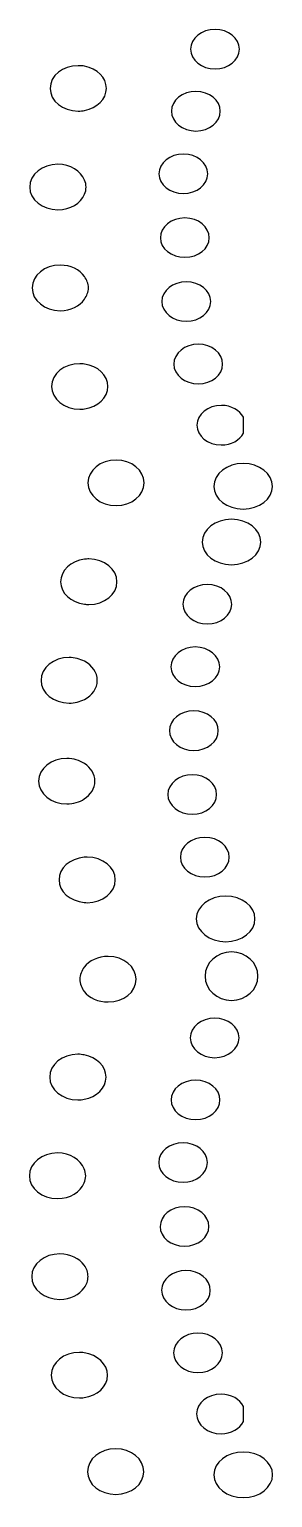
# Model space of a CAD drawing. Header units: centimetres. Extents: x -13.4 to 13.4, y -13.4 to 13.3.
# Drawn here: x -13.23 to -12.12, y 0.2 to 6.89 of the extents above; entities that cross this region are included whole.
import ezdxf

# ---------------------------------------------------------------- set-up
doc = ezdxf.new("R2010")
doc.units = ezdxf.units.CM
doc.header["$MEASUREMENT"] = 0
doc.layers.add('Layer 1', color=7, linetype='Continuous')

msp = doc.modelspace()

# ---------------------------------------------------------------- linework, layer by layer
at = {"layer": 'Layer 1', "color": 22, "lineweight": 25}
for points, knots in [([(-12.38497, 6.89199), (-12.32369, 6.89197), (-12.27416, 6.85149), (-12.27418, 6.80187), (-12.27418, 6.80187), (-12.2742, 6.75225), (-12.3237, 6.71172), (-12.38497, 6.71175), (-12.38497, 6.71175), (-12.44625, 6.71177), (-12.49661, 6.75225), (-12.49659, 6.80187), (-12.49659, 6.80187), (-12.49657, 6.85149), (-12.44625, 6.89202), (-12.38497, 6.89199)], [0, 0, 0, 0, 0.2, 0.2, 0.2, 0.2, 0.4, 0.4, 0.4, 0.4, 0.6, 0.6, 0.6, 0.6, 1, 1, 1, 1]), ([(-13.00757, 6.72662), (-12.99765, 6.72662), (-12.98792, 6.72586), (-12.97863, 6.72414), (-12.97863, 6.72414), (-12.92175, 6.71354), (-12.8794, 6.67255), (-12.87941, 6.62327), (-12.87941, 6.62327), (-12.87943, 6.57405), (-12.92175, 6.53296), (-12.97863, 6.5224), (-12.97863, 6.5224), (-12.98792, 6.52069), (-12.99765, 6.51992), (-13.00757, 6.51992), (-13.00757, 6.51992), (-13.07831, 6.51995), (-13.13575, 6.56599), (-13.13573, 6.62327), (-13.13573, 6.62327), (-13.13571, 6.68058), (-13.07831, 6.72671), (-13.00757, 6.72662)], [0, 0, 0, 0, 0.1428571, 0.1428571, 0.1428571, 0.1428571, 0.2857143, 0.2857143, 0.2857143, 0.2857143, 0.4285714, 0.4285714, 0.4285714, 0.4285714, 0.5714286, 0.5714286, 0.5714286, 0.5714286, 0.7142857, 0.7142857, 0.7142857, 0.7142857, 1, 1, 1, 1]), ([(-12.47179, 6.60921), (-12.41051, 6.60919), (-12.36098, 6.56871), (-12.361, 6.51909), (-12.361, 6.51909), (-12.36102, 6.46947), (-12.41052, 6.42894), (-12.47179, 6.42897), (-12.47179, 6.42897), (-12.53307, 6.42899), (-12.58343, 6.46947), (-12.58341, 6.51909), (-12.58341, 6.51909), (-12.58339, 6.56871), (-12.53307, 6.60924), (-12.47179, 6.60921)], [0, 0, 0, 0, 0.2, 0.2, 0.2, 0.2, 0.4, 0.4, 0.4, 0.4, 0.6, 0.6, 0.6, 0.6, 1, 1, 1, 1]), ([(-12.52884, 6.32396), (-12.46756, 6.32394), (-12.41803, 6.28346), (-12.41805, 6.23384), (-12.41805, 6.23384), (-12.41807, 6.18422), (-12.46757, 6.14452), (-12.52884, 6.14454), (-12.52884, 6.14454), (-12.59012, 6.14456), (-12.64048, 6.18422), (-12.64046, 6.23384), (-12.64046, 6.23384), (-12.64044, 6.28343), (-12.59012, 6.32399), (-12.52884, 6.32396)], [0, 0, 0, 0, 0.2, 0.2, 0.2, 0.2, 0.4, 0.4, 0.4, 0.4, 0.6, 0.6, 0.6, 0.6, 1, 1, 1, 1]), ([(-13.10017, 6.27766), (-13.04333, 6.27764), (-12.99533, 6.24722), (-12.97863, 6.20573), (-12.97863, 6.20573), (-12.97453, 6.19558), (-12.97201, 6.18474), (-12.97202, 6.17348), (-12.97202, 6.17348), (-12.97202, 6.16223), (-12.97452, 6.15138), (-12.97863, 6.14123), (-12.97863, 6.14123), (-12.99536, 6.09974), (-13.04329, 6.0701), (-13.10017, 6.07012), (-13.10017, 6.07012), (-13.17091, 6.07014), (-13.22835, 6.11619), (-13.22833, 6.17347), (-13.22833, 6.17347), (-13.22831, 6.23078), (-13.17091, 6.27767), (-13.10017, 6.27765), (-13.10017, 6.27765), (-13.10017, 6.27765), (-13.10017, 6.27766), (-13.10017, 6.27766)], [0, 0, 0, 0, 0.125, 0.125, 0.125, 0.125, 0.25, 0.25, 0.25, 0.25, 0.375, 0.375, 0.375, 0.375, 0.5, 0.5, 0.5, 0.5, 0.625, 0.625, 0.625, 0.625, 0.75, 0.75, 0.75, 0.75, 1, 1, 1, 1]), ([(-12.52222, 6.03292), (-12.46094, 6.0329), (-12.41141, 5.99242), (-12.41143, 5.9428), (-12.41143, 5.9428), (-12.41145, 5.89318), (-12.46095, 5.85348), (-12.52222, 5.8535), (-12.52222, 5.8535), (-12.5835, 5.85352), (-12.63386, 5.89318), (-12.63384, 5.9428), (-12.63384, 5.9428), (-12.63382, 5.99239), (-12.5835, 6.03295), (-12.52222, 6.03292)], [0, 0, 0, 0, 0.2, 0.2, 0.2, 0.2, 0.4, 0.4, 0.4, 0.4, 0.6, 0.6, 0.6, 0.6, 1, 1, 1, 1]), ([(-13.08942, 5.81794), (-13.04187, 5.81792), (-13.00156, 5.79697), (-12.97945, 5.76585), (-12.97945, 5.76585), (-12.96867, 5.75063), (-12.96125, 5.73343), (-12.96126, 5.71459), (-12.96126, 5.71459), (-12.96127, 5.69578), (-12.96862, 5.67772), (-12.97945, 5.6625), (-12.97945, 5.6625), (-13.00161, 5.6314), (-13.04187, 5.61039), (-13.08942, 5.61041), (-13.08942, 5.61041), (-13.16016, 5.61043), (-13.2176, 5.65731), (-13.21758, 5.71459), (-13.21758, 5.71459), (-13.21756, 5.7719), (-13.16016, 5.81797), (-13.08942, 5.81794)], [0, 0, 0, 0, 0.1428571, 0.1428571, 0.1428571, 0.1428571, 0.2857143, 0.2857143, 0.2857143, 0.2857143, 0.4285714, 0.4285714, 0.4285714, 0.4285714, 0.5714286, 0.5714286, 0.5714286, 0.5714286, 0.7142857, 0.7142857, 0.7142857, 0.7142857, 1, 1, 1, 1]), ([(-12.51561, 5.74188), (-12.45433, 5.74186), (-12.4048, 5.70138), (-12.40482, 5.65176), (-12.40482, 5.65176), (-12.40484, 5.60214), (-12.45434, 5.56244), (-12.51561, 5.56246), (-12.51561, 5.56246), (-12.57693, 5.56248), (-12.62725, 5.60214), (-12.62723, 5.65176), (-12.62723, 5.65176), (-12.62721, 5.70138), (-12.57689, 5.74191), (-12.51561, 5.74188)], [0, 0, 0, 0, 0.2, 0.2, 0.2, 0.2, 0.4, 0.4, 0.4, 0.4, 0.6, 0.6, 0.6, 0.6, 1, 1, 1, 1]), ([(-12.46104, 5.45745), (-12.39976, 5.45743), (-12.35023, 5.41695), (-12.35025, 5.36733), (-12.35025, 5.36733), (-12.35027, 5.31771), (-12.39977, 5.27719), (-12.46104, 5.27721), (-12.46104, 5.27721), (-12.52232, 5.27723), (-12.57268, 5.31771), (-12.57266, 5.36733), (-12.57266, 5.36733), (-12.57264, 5.41695), (-12.52232, 5.45748), (-12.46104, 5.45745)], [0, 0, 0, 0, 0.2, 0.2, 0.2, 0.2, 0.4, 0.4, 0.4, 0.4, 0.6, 0.6, 0.6, 0.6, 1, 1, 1, 1]), ([(-13.00095, 5.36898), (-12.99357, 5.36898), (-12.98646, 5.3683), (-12.97945, 5.36733), (-12.97945, 5.36733), (-12.91896, 5.35898), (-12.87277, 5.31614), (-12.87279, 5.2648), (-12.87279, 5.2648), (-12.87281, 5.21347), (-12.91896, 5.17141), (-12.97945, 5.1631), (-12.97945, 5.1631), (-12.98646, 5.16213), (-12.99356, 5.16144), (-13.00095, 5.16145), (-13.00095, 5.16145), (-13.07169, 5.16147), (-13.12913, 5.20835), (-13.12911, 5.26563), (-13.12911, 5.26563), (-13.12909, 5.32291), (-13.07169, 5.36901), (-13.00095, 5.36898)], [0, 0, 0, 0, 0.1428571, 0.1428571, 0.1428571, 0.1428571, 0.2857143, 0.2857143, 0.2857143, 0.2857143, 0.4285714, 0.4285714, 0.4285714, 0.4285714, 0.5714286, 0.5714286, 0.5714286, 0.5714286, 0.7142857, 0.7142857, 0.7142857, 0.7142857, 1, 1, 1, 1]), ([(-12.35603, 5.17881), (-12.31083, 5.17879), (-12.2725, 5.15651), (-12.25516, 5.12507), (-12.25516, 5.12507), (-12.25516, 5.12507), (-12.25516, 5.05231), (-12.25516, 5.05231), (-12.25516, 5.05231), (-12.27252, 5.02088), (-12.31166, 4.99855), (-12.35686, 4.99857), (-12.35686, 4.99857), (-12.41814, 4.99859), (-12.46767, 5.03907), (-12.46765, 5.08869), (-12.46765, 5.08869), (-12.46763, 5.13831), (-12.41731, 5.17884), (-12.35603, 5.17881)], [0, 0, 0, 0, 0.1666667, 0.1666667, 0.1666667, 0.1666667, 0.3333333, 0.3333333, 0.3333333, 0.3333333, 0.5, 0.5, 0.5, 0.5, 0.6666667, 0.6666667, 0.6666667, 0.6666667, 1, 1, 1, 1]), ([(-12.83559, 4.92994), (-12.76481, 4.92992), (-12.70741, 4.88304), (-12.70743, 4.82576), (-12.70743, 4.82576), (-12.70745, 4.76848), (-12.76481, 4.72238), (-12.83559, 4.72241), (-12.83559, 4.72241), (-12.90633, 4.72243), (-12.96377, 4.76848), (-12.96375, 4.82576), (-12.96375, 4.82576), (-12.96373, 4.88304), (-12.90637, 4.92996), (-12.83559, 4.92994)], [0, 0, 0, 0, 0.2, 0.2, 0.2, 0.2, 0.4, 0.4, 0.4, 0.4, 0.6, 0.6, 0.6, 0.6, 1, 1, 1, 1]), ([(-12.25681, 4.91423), (-12.18304, 4.91423), (-12.12369, 4.86722), (-12.12369, 4.81005), (-12.12369, 4.81005), (-12.12369, 4.75288), (-12.18304, 4.7067), (-12.25681, 4.7067), (-12.25681, 4.7067), (-12.33058, 4.7067), (-12.39076, 4.75288), (-12.39076, 4.81005), (-12.39076, 4.81005), (-12.39076, 4.86722), (-12.33058, 4.91423), (-12.25681, 4.91423)], [0, 0, 0, 0, 0.2, 0.2, 0.2, 0.2, 0.4, 0.4, 0.4, 0.4, 0.6, 0.6, 0.6, 0.6, 1, 1, 1, 1]), ([(-12.30973, 4.66039), (-12.23596, 4.66039), (-12.17661, 4.61338), (-12.17661, 4.55621), (-12.17661, 4.55621), (-12.17661, 4.49904), (-12.23596, 4.45286), (-12.30973, 4.45286), (-12.30973, 4.45286), (-12.3835, 4.45286), (-12.44368, 4.49904), (-12.44368, 4.55621), (-12.44368, 4.55621), (-12.44368, 4.61338), (-12.3835, 4.66039), (-12.30973, 4.66039)], [0, 0, 0, 0, 0.2, 0.2, 0.2, 0.2, 0.4, 0.4, 0.4, 0.4, 0.6, 0.6, 0.6, 0.6, 1, 1, 1, 1]), ([(-12.95961, 4.47932), (-12.88883, 4.4793), (-12.83143, 4.43242), (-12.83145, 4.37514), (-12.83145, 4.37514), (-12.83147, 4.31783), (-12.88883, 4.27176), (-12.95961, 4.27179), (-12.95961, 4.27179), (-12.96646, 4.27179), (-12.9729, 4.2726), (-12.97945, 4.27344), (-12.97945, 4.27344), (-13.04064, 4.28129), (-13.08778, 4.32337), (-13.08776, 4.37514), (-13.08776, 4.37514), (-13.08774, 4.42691), (-13.04064, 4.46986), (-12.97945, 4.47767), (-12.97945, 4.47767), (-12.97289, 4.47851), (-12.96645, 4.47936), (-12.95961, 4.47932)], [0, 0, 0, 0, 0.1428571, 0.1428571, 0.1428571, 0.1428571, 0.2857143, 0.2857143, 0.2857143, 0.2857143, 0.4285714, 0.4285714, 0.4285714, 0.4285714, 0.5714286, 0.5714286, 0.5714286, 0.5714286, 0.7142857, 0.7142857, 0.7142857, 0.7142857, 1, 1, 1, 1]), ([(-12.4197, 4.36274), (-12.35842, 4.36272), (-12.30889, 4.32224), (-12.30891, 4.27262), (-12.30891, 4.27262), (-12.30893, 4.223), (-12.35843, 4.1833), (-12.4197, 4.18332), (-12.4197, 4.18332), (-12.48098, 4.18334), (-12.53134, 4.22382), (-12.53132, 4.27344), (-12.53132, 4.27344), (-12.5313, 4.32306), (-12.48098, 4.36276), (-12.4197, 4.36274)], [0, 0, 0, 0, 0.2, 0.2, 0.2, 0.2, 0.4, 0.4, 0.4, 0.4, 0.6, 0.6, 0.6, 0.6, 1, 1, 1, 1]), ([(-13.04891, 4.03035), (-13.02335, 4.03034), (-12.99941, 4.02341), (-12.97946, 4.01299), (-12.97946, 4.01299), (-12.94408, 3.9945), (-12.92074, 3.96279), (-12.92076, 3.92617), (-12.92076, 3.92617), (-12.92077, 3.88955), (-12.94403, 3.85782), (-12.97946, 3.83935), (-12.97946, 3.83935), (-12.99946, 3.82894), (-13.0234, 3.8228), (-13.04891, 3.82281), (-13.04891, 3.82281), (-13.11965, 3.82283), (-13.17709, 3.86888), (-13.17707, 3.92616), (-13.17707, 3.92616), (-13.17705, 3.98344), (-13.11965, 4.03036), (-13.04891, 4.03034), (-13.04891, 4.03034), (-13.04891, 4.03034), (-13.04891, 4.03035), (-13.04891, 4.03035)], [0, 0, 0, 0, 0.125, 0.125, 0.125, 0.125, 0.25, 0.25, 0.25, 0.25, 0.375, 0.375, 0.375, 0.375, 0.5, 0.5, 0.5, 0.5, 0.625, 0.625, 0.625, 0.625, 0.75, 0.75, 0.75, 0.75, 1, 1, 1, 1]), ([(-12.47509, 4.07831), (-12.41381, 4.07829), (-12.36345, 4.03781), (-12.36347, 3.98819), (-12.36347, 3.98819), (-12.36349, 3.93857), (-12.41381, 3.89805), (-12.47509, 3.89807), (-12.47509, 3.89807), (-12.53637, 3.89809), (-12.5859, 3.93857), (-12.58588, 3.98819), (-12.58588, 3.98819), (-12.58586, 4.03781), (-12.53636, 4.07834), (-12.47509, 4.07831)], [0, 0, 0, 0, 0.2, 0.2, 0.2, 0.2, 0.4, 0.4, 0.4, 0.4, 0.6, 0.6, 0.6, 0.6, 1, 1, 1, 1]), ([(-12.48171, 3.78727), (-12.42043, 3.78725), (-12.37007, 3.74677), (-12.37009, 3.69715), (-12.37009, 3.69715), (-12.37011, 3.64753), (-12.42043, 3.60701), (-12.48171, 3.60703), (-12.48171, 3.60703), (-12.54299, 3.60705), (-12.59252, 3.64753), (-12.5925, 3.69715), (-12.5925, 3.69715), (-12.59248, 3.74677), (-12.54298, 3.7873), (-12.48171, 3.78727)], [0, 0, 0, 0, 0.2, 0.2, 0.2, 0.2, 0.4, 0.4, 0.4, 0.4, 0.6, 0.6, 0.6, 0.6, 1, 1, 1, 1]), ([(-13.05966, 3.57064), (-13.02933, 3.57063), (-13.0014, 3.56174), (-12.97946, 3.54749), (-12.97946, 3.54749), (-12.95018, 3.52846), (-12.93149, 3.50004), (-12.9315, 3.46729), (-12.9315, 3.46729), (-12.93151, 3.43453), (-12.95103, 3.40527), (-12.98028, 3.38626), (-12.98028, 3.38626), (-13.00219, 3.37202), (-13.02933, 3.3631), (-13.05966, 3.36311), (-13.05966, 3.36311), (-13.1304, 3.36313), (-13.18784, 3.41001), (-13.18782, 3.46729), (-13.18782, 3.46729), (-13.1878, 3.52457), (-13.1304, 3.57067), (-13.05966, 3.57064)], [0, 0, 0, 0, 0.1428571, 0.1428571, 0.1428571, 0.1428571, 0.2857143, 0.2857143, 0.2857143, 0.2857143, 0.4285714, 0.4285714, 0.4285714, 0.4285714, 0.5714286, 0.5714286, 0.5714286, 0.5714286, 0.7142857, 0.7142857, 0.7142857, 0.7142857, 1, 1, 1, 1]), ([(-12.48832, 3.49622), (-12.42704, 3.4962), (-12.37751, 3.45572), (-12.37753, 3.4061), (-12.37753, 3.4061), (-12.37755, 3.35648), (-12.42705, 3.31595), (-12.48832, 3.31598), (-12.48832, 3.31598), (-12.5496, 3.316), (-12.59992, 3.35652), (-12.59994, 3.4061), (-12.59994, 3.4061), (-12.59992, 3.45572), (-12.5496, 3.49625), (-12.48832, 3.49622)], [0, 0, 0, 0, 0.2, 0.2, 0.2, 0.2, 0.4, 0.4, 0.4, 0.4, 0.6, 0.6, 0.6, 0.6, 1, 1, 1, 1]), ([(-12.43127, 3.21097), (-12.36999, 3.21095), (-12.32046, 3.17047), (-12.32048, 3.12085), (-12.32048, 3.12085), (-12.3205, 3.07123), (-12.37, 3.0307), (-12.43127, 3.03073), (-12.43127, 3.03073), (-12.49255, 3.03075), (-12.54291, 3.07123), (-12.54289, 3.12085), (-12.54289, 3.12085), (-12.54287, 3.17047), (-12.49255, 3.211), (-12.43127, 3.21097)], [0, 0, 0, 0, 0.2, 0.2, 0.2, 0.2, 0.4, 0.4, 0.4, 0.4, 0.6, 0.6, 0.6, 0.6, 1, 1, 1, 1]), ([(-12.96705, 3.12085), (-12.89627, 3.12083), (-12.83887, 3.07478), (-12.83889, 3.0175), (-12.83889, 3.0175), (-12.83891, 2.96022), (-12.89627, 2.9133), (-12.96705, 2.91332), (-12.96705, 2.91332), (-12.97141, 2.91332), (-12.97601, 2.91463), (-12.98028, 2.91497), (-12.98028, 2.91497), (-13.04496, 2.92027), (-13.09523, 2.96378), (-13.09521, 3.0175), (-13.09521, 3.0175), (-13.09519, 3.07122), (-13.04496, 3.11477), (-12.98028, 3.12003), (-12.98028, 3.12003), (-12.97601, 3.12036), (-12.97141, 3.12086), (-12.96705, 3.12086), (-12.96705, 3.12086), (-12.96705, 3.12086), (-12.96705, 3.12085), (-12.96705, 3.12085)], [0, 0, 0, 0, 0.125, 0.125, 0.125, 0.125, 0.25, 0.25, 0.25, 0.25, 0.375, 0.375, 0.375, 0.375, 0.5, 0.5, 0.5, 0.5, 0.625, 0.625, 0.625, 0.625, 0.75, 0.75, 0.75, 0.75, 1, 1, 1, 1]), ([(-12.33619, 2.94308), (-12.26242, 2.94308), (-12.20307, 2.8969), (-12.20307, 2.83973), (-12.20307, 2.83973), (-12.20307, 2.78256), (-12.26242, 2.73555), (-12.33619, 2.73555), (-12.33619, 2.73555), (-12.40996, 2.73555), (-12.47014, 2.78256), (-12.47014, 2.83973), (-12.47014, 2.83973), (-12.47014, 2.8969), (-12.40996, 2.94308), (-12.33619, 2.94308)], [0, 0, 0, 0, 0.2, 0.2, 0.2, 0.2, 0.4, 0.4, 0.4, 0.4, 0.6, 0.6, 0.6, 0.6, 1, 1, 1, 1]), ([(-12.30973, 2.68925), (-12.24334, 2.68925), (-12.18984, 2.63931), (-12.18984, 2.57846), (-12.18984, 2.57846), (-12.18984, 2.5176), (-12.24334, 2.46849), (-12.30973, 2.46849), (-12.30973, 2.46849), (-12.37612, 2.46849), (-12.43045, 2.5176), (-12.43045, 2.57846), (-12.43045, 2.57846), (-12.43045, 2.63932), (-12.37612, 2.68925), (-12.30973, 2.68925)], [0, 0, 0, 0, 0.2, 0.2, 0.2, 0.2, 0.4, 0.4, 0.4, 0.4, 0.6, 0.6, 0.6, 0.6, 1, 1, 1, 1]), ([(-12.87197, 2.66858), (-12.80119, 2.66856), (-12.74379, 2.62168), (-12.74381, 2.5644), (-12.74381, 2.5644), (-12.74383, 2.50712), (-12.80119, 2.46102), (-12.87197, 2.46105), (-12.87197, 2.46105), (-12.91765, 2.46107), (-12.9576, 2.47987), (-12.98028, 2.50901), (-12.98028, 2.50901), (-12.99272, 2.52501), (-13.00013, 2.54408), (-13.00012, 2.56441), (-13.00012, 2.56441), (-13.00011, 2.58474), (-12.99273, 2.60382), (-12.98028, 2.61981), (-12.98028, 2.61981), (-12.95758, 2.64893), (-12.91764, 2.66861), (-12.87197, 2.66859), (-12.87197, 2.66859), (-12.87197, 2.66859), (-12.87197, 2.66858), (-12.87197, 2.66858)], [0, 0, 0, 0, 0.125, 0.125, 0.125, 0.125, 0.25, 0.25, 0.25, 0.25, 0.375, 0.375, 0.375, 0.375, 0.5, 0.5, 0.5, 0.5, 0.625, 0.625, 0.625, 0.625, 0.75, 0.75, 0.75, 0.75, 1, 1, 1, 1]), ([(-12.38662, 2.38746), (-12.32534, 2.38744), (-12.27581, 2.34696), (-12.27583, 2.29734), (-12.27583, 2.29734), (-12.27585, 2.24772), (-12.32535, 2.2072), (-12.38662, 2.20722), (-12.38662, 2.20722), (-12.4479, 2.20724), (-12.49743, 2.24772), (-12.49741, 2.29734), (-12.49741, 2.29734), (-12.49739, 2.34696), (-12.44789, 2.38749), (-12.38662, 2.38746)], [0, 0, 0, 0, 0.2, 0.2, 0.2, 0.2, 0.4, 0.4, 0.4, 0.4, 0.6, 0.6, 0.6, 0.6, 1, 1, 1, 1]), ([(-13.00922, 2.22292), (-12.9993, 2.22292), (-12.98957, 2.22133), (-12.98028, 2.21961), (-12.98028, 2.21961), (-12.9234, 2.20901), (-12.88105, 2.16802), (-12.88106, 2.11874), (-12.88106, 2.11874), (-12.88108, 2.06952), (-12.9234, 2.02843), (-12.98028, 2.01787), (-12.98028, 2.01787), (-12.98957, 2.01616), (-12.9993, 2.01539), (-13.00922, 2.01539), (-13.00922, 2.01539), (-13.07996, 2.01541), (-13.1374, 2.06146), (-13.13738, 2.11874), (-13.13738, 2.11874), (-13.13736, 2.17605), (-13.07996, 2.22301), (-13.00922, 2.22292)], [0, 0, 0, 0, 0.1428571, 0.1428571, 0.1428571, 0.1428571, 0.2857143, 0.2857143, 0.2857143, 0.2857143, 0.4285714, 0.4285714, 0.4285714, 0.4285714, 0.5714286, 0.5714286, 0.5714286, 0.5714286, 0.7142857, 0.7142857, 0.7142857, 0.7142857, 1, 1, 1, 1]), ([(-12.47344, 2.10468), (-12.41216, 2.10466), (-12.36263, 2.06418), (-12.36265, 2.01456), (-12.36265, 2.01456), (-12.36267, 1.96494), (-12.41217, 1.92524), (-12.47344, 1.92526), (-12.47344, 1.92526), (-12.53472, 1.92528), (-12.58508, 1.96494), (-12.58506, 2.01456), (-12.58506, 2.01456), (-12.58504, 2.06418), (-12.53472, 2.10471), (-12.47344, 2.10468)], [0, 0, 0, 0, 0.2, 0.2, 0.2, 0.2, 0.4, 0.4, 0.4, 0.4, 0.6, 0.6, 0.6, 0.6, 1, 1, 1, 1]), ([(-12.53049, 1.81943), (-12.46921, 1.81941), (-12.41968, 1.77893), (-12.4197, 1.72931), (-12.4197, 1.72931), (-12.41972, 1.67969), (-12.46922, 1.63999), (-12.53049, 1.64001), (-12.53049, 1.64001), (-12.59177, 1.64003), (-12.6413, 1.67969), (-12.64128, 1.72931), (-12.64128, 1.72931), (-12.64126, 1.7789), (-12.59176, 1.81946), (-12.53049, 1.81943)], [0, 0, 0, 0, 0.2, 0.2, 0.2, 0.2, 0.4, 0.4, 0.4, 0.4, 0.6, 0.6, 0.6, 0.6, 1, 1, 1, 1]), ([(-13.10182, 1.77313), (-13.04498, 1.77311), (-12.99698, 1.74269), (-12.98028, 1.7012), (-12.98028, 1.7012), (-12.97618, 1.69105), (-12.97366, 1.68021), (-12.97367, 1.66895), (-12.97367, 1.66895), (-12.97367, 1.6577), (-12.97617, 1.64685), (-12.98028, 1.6367), (-12.98028, 1.6367), (-12.99701, 1.59521), (-13.04494, 1.56557), (-13.10182, 1.56559), (-13.10182, 1.56559), (-13.17256, 1.56561), (-13.23, 1.61166), (-13.22998, 1.66894), (-13.22998, 1.66894), (-13.22996, 1.72625), (-13.17256, 1.77314), (-13.10182, 1.77312), (-13.10182, 1.77312), (-13.10182, 1.77312), (-13.10182, 1.77313), (-13.10182, 1.77313)], [0, 0, 0, 0, 0.125, 0.125, 0.125, 0.125, 0.25, 0.25, 0.25, 0.25, 0.375, 0.375, 0.375, 0.375, 0.5, 0.5, 0.5, 0.5, 0.625, 0.625, 0.625, 0.625, 0.75, 0.75, 0.75, 0.75, 1, 1, 1, 1]), ([(-12.52388, 1.52839), (-12.4626, 1.52837), (-12.41307, 1.48789), (-12.41309, 1.43827), (-12.41309, 1.43827), (-12.41311, 1.38865), (-12.46261, 1.34895), (-12.52388, 1.34897), (-12.52388, 1.34897), (-12.58516, 1.34899), (-12.63469, 1.38865), (-12.63467, 1.43827), (-12.63467, 1.43827), (-12.63465, 1.48786), (-12.58515, 1.52842), (-12.52388, 1.52839)], [0, 0, 0, 0, 0.2, 0.2, 0.2, 0.2, 0.4, 0.4, 0.4, 0.4, 0.6, 0.6, 0.6, 0.6, 1, 1, 1, 1]), ([(-13.09108, 1.31341), (-13.04353, 1.31339), (-13.00239, 1.29244), (-12.98029, 1.26132), (-12.98029, 1.26132), (-12.96951, 1.2461), (-12.96292, 1.2289), (-12.96293, 1.21006), (-12.96293, 1.21006), (-12.96294, 1.19125), (-12.96946, 1.17401), (-12.98029, 1.1588), (-12.98029, 1.1588), (-13.00245, 1.1277), (-13.04354, 1.10587), (-13.09108, 1.10588), (-13.09108, 1.10588), (-13.16182, 1.1059), (-13.21926, 1.15278), (-13.21924, 1.21006), (-13.21924, 1.21006), (-13.21922, 1.26737), (-13.16182, 1.31344), (-13.09108, 1.31341)], [0, 0, 0, 0, 0.1428571, 0.1428571, 0.1428571, 0.1428571, 0.2857143, 0.2857143, 0.2857143, 0.2857143, 0.4285714, 0.4285714, 0.4285714, 0.4285714, 0.5714286, 0.5714286, 0.5714286, 0.5714286, 0.7142857, 0.7142857, 0.7142857, 0.7142857, 1, 1, 1, 1]), ([(-12.51726, 1.23734), (-12.45598, 1.23732), (-12.40645, 1.19684), (-12.40647, 1.14722), (-12.40647, 1.14722), (-12.40649, 1.0976), (-12.45599, 1.0579), (-12.51726, 1.05792), (-12.51726, 1.05792), (-12.57858, 1.05794), (-12.62807, 1.09839), (-12.62805, 1.14804), (-12.62805, 1.14804), (-12.62803, 1.19766), (-12.57853, 1.23736), (-12.51726, 1.23734)], [0, 0, 0, 0, 0.2, 0.2, 0.2, 0.2, 0.4, 0.4, 0.4, 0.4, 0.6, 0.6, 0.6, 0.6, 1, 1, 1, 1]), ([(-12.46269, 0.95292), (-12.40141, 0.9529), (-12.35105, 0.91242), (-12.35107, 0.8628), (-12.35107, 0.8628), (-12.35109, 0.81314), (-12.40141, 0.77265), (-12.46269, 0.77268), (-12.46269, 0.77268), (-12.52397, 0.7727), (-12.5735, 0.81315), (-12.57348, 0.8628), (-12.57348, 0.8628), (-12.57346, 0.91242), (-12.52396, 0.95295), (-12.46269, 0.95292)], [0, 0, 0, 0, 0.2, 0.2, 0.2, 0.2, 0.4, 0.4, 0.4, 0.4, 0.6, 0.6, 0.6, 0.6, 1, 1, 1, 1]), ([(-13.00261, 0.86445), (-12.99523, 0.86445), (-12.98812, 0.86374), (-12.98111, 0.8628), (-12.98111, 0.8628), (-12.92062, 0.85445), (-12.87443, 0.81158), (-12.87445, 0.76027), (-12.87445, 0.76027), (-12.87447, 0.70897), (-12.92062, 0.66688), (-12.98111, 0.65857), (-12.98111, 0.65857), (-12.98812, 0.65756), (-12.99522, 0.65691), (-13.00261, 0.65692), (-13.00261, 0.65692), (-13.07335, 0.65694), (-13.13079, 0.70382), (-13.13077, 0.7611), (-13.13077, 0.7611), (-13.13075, 0.81841), (-13.07335, 0.86448), (-13.00261, 0.86445)], [0, 0, 0, 0, 0.1428571, 0.1428571, 0.1428571, 0.1428571, 0.2857143, 0.2857143, 0.2857143, 0.2857143, 0.4285714, 0.4285714, 0.4285714, 0.4285714, 0.5714286, 0.5714286, 0.5714286, 0.5714286, 0.7142857, 0.7142857, 0.7142857, 0.7142857, 1, 1, 1, 1]), ([(-12.35768, 0.67428), (-12.31172, 0.67426), (-12.27204, 0.65117), (-12.25515, 0.61888), (-12.25515, 0.61888), (-12.25515, 0.61888), (-12.25515, 0.54943), (-12.25515, 0.54943), (-12.25515, 0.54943), (-12.27206, 0.51715), (-12.31172, 0.49402), (-12.35768, 0.49403), (-12.35768, 0.49403), (-12.41896, 0.49405), (-12.46932, 0.53453), (-12.4693, 0.58415), (-12.4693, 0.58415), (-12.46928, 0.63377), (-12.41896, 0.67429), (-12.35768, 0.67427), (-12.35768, 0.67427), (-12.35768, 0.67427), (-12.35768, 0.67428), (-12.35768, 0.67428)], [0, 0, 0, 0, 0.1428571, 0.1428571, 0.1428571, 0.1428571, 0.2857143, 0.2857143, 0.2857143, 0.2857143, 0.4285714, 0.4285714, 0.4285714, 0.4285714, 0.5714286, 0.5714286, 0.5714286, 0.5714286, 0.7142857, 0.7142857, 0.7142857, 0.7142857, 1, 1, 1, 1]), ([(-12.83724, 0.4254), (-12.76646, 0.42538), (-12.70906, 0.3785), (-12.70908, 0.32122), (-12.70908, 0.32122), (-12.7091, 0.26394), (-12.76646, 0.21784), (-12.83724, 0.21787), (-12.83724, 0.21787), (-12.90798, 0.21789), (-12.96542, 0.26394), (-12.9654, 0.32122), (-12.9654, 0.32122), (-12.96538, 0.3785), (-12.90802, 0.42542), (-12.83724, 0.4254)], [0, 0, 0, 0, 0.2, 0.2, 0.2, 0.2, 0.4, 0.4, 0.4, 0.4, 0.6, 0.6, 0.6, 0.6, 1, 1, 1, 1]), ([(-12.25598, 0.41052), (-12.18221, 0.41052), (-12.12286, 0.36434), (-12.12286, 0.30717), (-12.12286, 0.30717), (-12.12286, 0.25), (-12.18221, 0.20299), (-12.25598, 0.20299), (-12.25598, 0.20299), (-12.32975, 0.20299), (-12.38993, 0.25), (-12.38993, 0.30717), (-12.38993, 0.30717), (-12.38993, 0.36434), (-12.32975, 0.41052), (-12.25598, 0.41052)], [0, 0, 0, 0, 0.2, 0.2, 0.2, 0.2, 0.4, 0.4, 0.4, 0.4, 0.6, 0.6, 0.6, 0.6, 1, 1, 1, 1])]:
    msp.add_open_spline(points, degree=3, knots=knots, dxfattribs=at)

doc.saveas('drawing.dxf')
